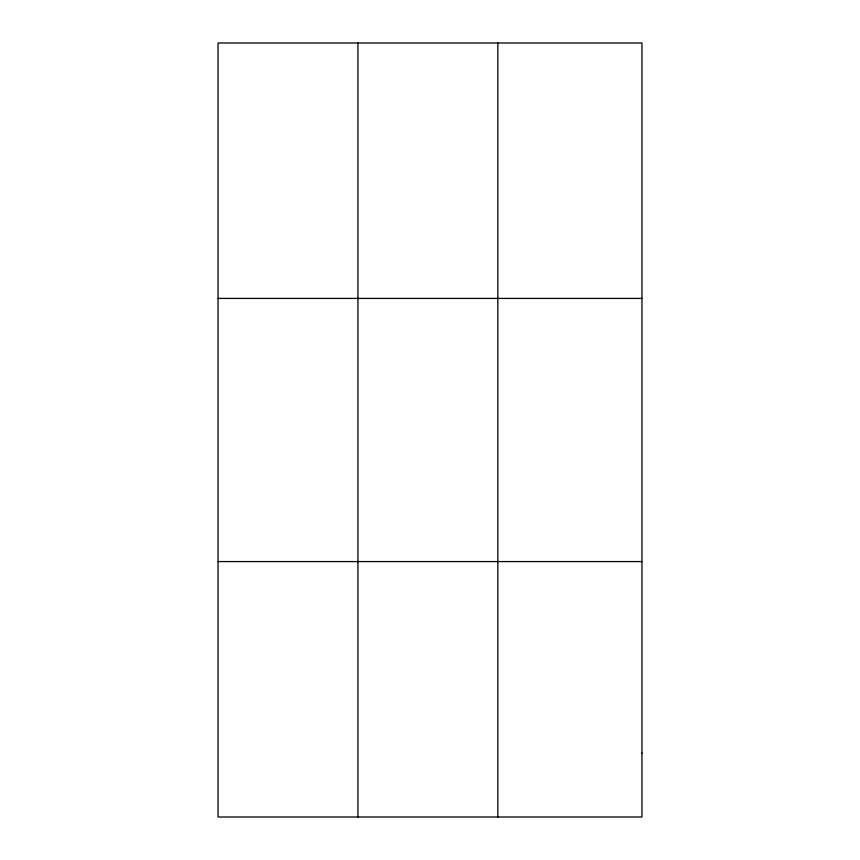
<?xml version="1.0" encoding="UTF-8"?>
<svg xmlns="http://www.w3.org/2000/svg" width="860" height="860" viewBox="0 0 860 860"><rect width="100%" height="100%" fill="white"/><g stroke="black" fill="none" stroke-linecap="round" stroke-linejoin="round"><path stroke-width="1.29" d="M357.932 43L357.932 817M497.832 43L497.832 817M218.042 298.42L641.958 298.42M218.042 561.58L641.958 561.58M641.958 753.145L641.958 817L218.042 817L218.042 43L641.958 43L641.958 753.145"/></g></svg>
